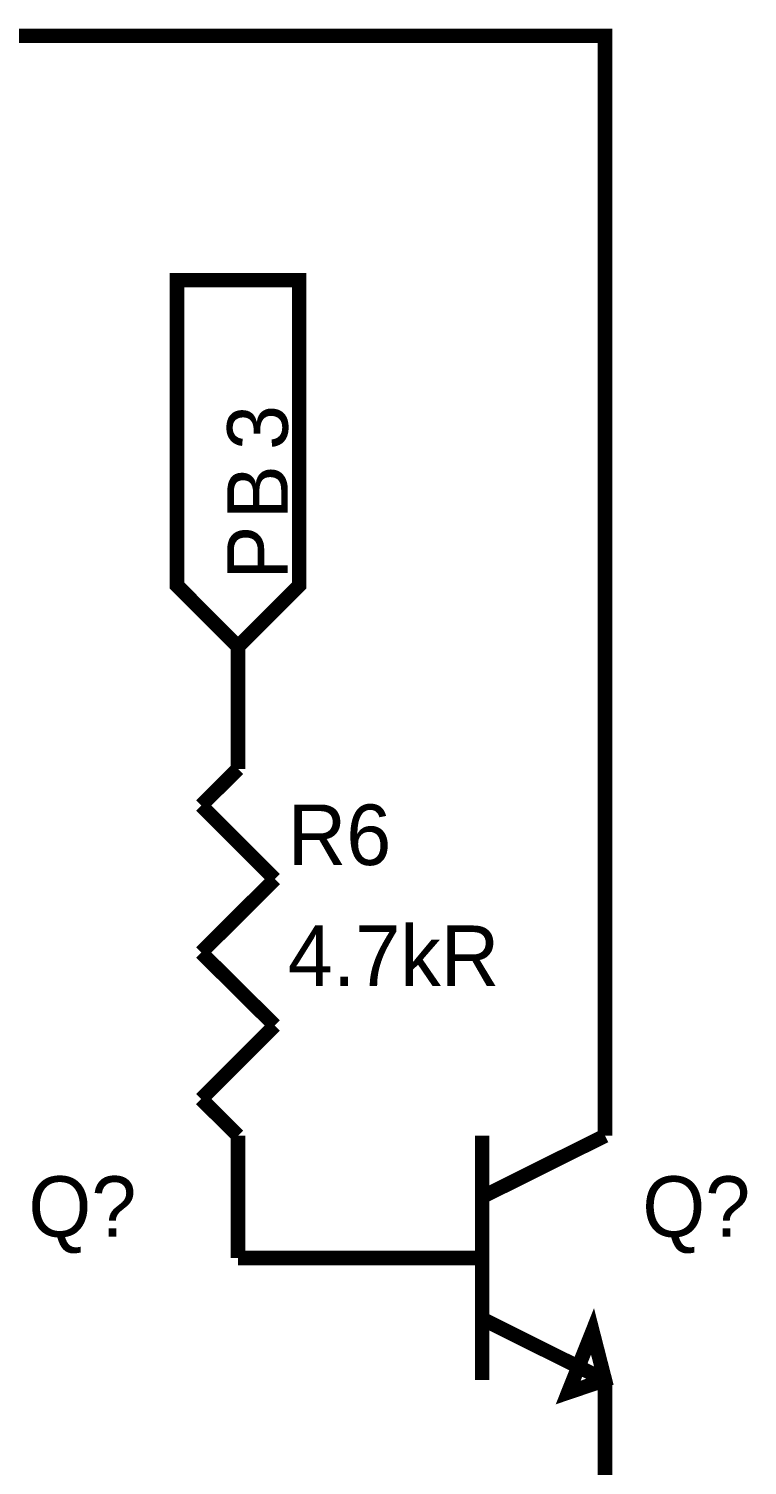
# Model space of a CAD drawing. Header units: inches. Extents: x 0 to 9.51, y -0.01 to 7.51.
# Drawn here: x 6.628 to 7.216, y 4.03 to 5.205 of the extents above; entities that cross this region are included whole.
import ezdxf

# ---------------------------------------------------------------- set-up
doc = ezdxf.new("R2010")
doc.units = ezdxf.units.IN
doc.header["$MEASUREMENT"] = 0
doc.layers.add('Sheet', color=255, linetype='Continuous')

msp = doc.modelspace()

# ---------------------------------------------------------------- linework, layer by layer
at = {"layer": 'Sheet'}
for points in [[(5.6002, 5.1996, 0.0118, 0.0118, 0), (6.0998, 5.1996, 0.0118, 0.0118, 0), (6.5998, 5.1996, 0.0118, 0.0118, 0), (7.0998, 5.1996, 0.0118, 0.0118, 0), (7.0998, 4.3996, 0.0118, 0.0118, 0)], [(6.7996, 4.5999, 0.0118, 0.0118, 0), (6.7996, 4.6999, 0.0118, 0.0118, 0)], [(6.7695, 4.5699, 0.0118, 0.0118, 0), (6.7996, 4.5999, 0.0118, 0.0118, 0)], [(6.8297, 4.5097, 0.0118, 0.0118, 0), (6.7695, 4.5699, 0.0118, 0.0118, 0)], [(6.7695, 4.4496, 0.0118, 0.0118, 0), (6.8297, 4.5097, 0.0118, 0.0118, 0)], [(6.8297, 4.3899, 0.0118, 0.0118, 0), (6.7695, 4.4496, 0.0118, 0.0118, 0)], [(7.0998, 4.2997, 0.0118, 0.0118, 0), (7.0998, 4.3996, 0.0118, 0.0118, 0)], [(6.7695, 4.3297, 0.0118, 0.0118, 0), (6.8297, 4.3899, 0.0118, 0.0118, 0)], [(6.7996, 4.2997, 0.0118, 0.0118, 0), (6.7695, 4.3297, 0.0118, 0.0118, 0)], [(6.7996, 4.2997, 0.0118, 0.0118, 0), (6.7996, 4.1997, 0.0118, 0.0118, 0)], [(6.9994, 4.2997, 0.0118, 0.0118, 0), (6.9994, 4.0998, 0.0118, 0.0118, 0)], [(7.0998, 4.2997, 0.0118, 0.0118, 0), (6.9994, 4.2497, 0.0118, 0.0118, 0)], [(6.7996, 4.1997, 0.0118, 0.0118, 0), (6.8995, 4.1997, 0.0118, 0.0118, 0)], [(6.9994, 4.1997, 0.0118, 0.0118, 0), (6.8995, 4.1997, 0.0118, 0.0118, 0)], [(6.9994, 4.1498, 0.0118, 0.0118, 0), (7.0998, 4.0998, 0.0118, 0.0118, 0)], [(7.0998, 4.0998, 0.0118, 0.0118, 0), (7.0998, 3.9999, 0.0118, 0.0118, 0)]]:
    msp.add_lwpolyline(points, format="xyseb", dxfattribs=at)
for points in [[(6.8496, 4.7499, 0.0118, 0.0118, 0), (6.7996, 4.6999, 0.0118, 0.0118, 0), (6.7497, 4.7499, 0.0118, 0.0118, 0), (6.7497, 4.9997, 0.0118, 0.0118, 0), (6.8496, 4.9997, 0.0118, 0.0118, 0), (6.8496, 4.7499, 0.0118, 0.0118, 0)], [(6.8496, 4.7499, 0.0039, 0.0039, 0), (6.7996, 4.6999, 0.0039, 0.0039, 0), (6.7497, 4.7499, 0.0039, 0.0039, 0), (6.7497, 4.9997, 0.0039, 0.0039, 0), (6.8496, 4.9997, 0.0039, 0.0039, 0), (6.8496, 4.7499, 0.0039, 0.0039, 0)], [(7.0998, 4.0998, 0.0118, 0.0118, 0), (7.0896, 4.1396, 0.0118, 0.0118, 0), (7.0697, 4.0896, 0.0118, 0.0118, 0), (7.0998, 4.0998, 0.0118, 0.0118, 0)], [(7.0998, 4.0998, 0.0039, 0.0039, 0), (7.0896, 4.1396, 0.0039, 0.0039, 0), (7.0697, 4.0896, 0.0039, 0.0039, 0), (7.0998, 4.0998, 0.0039, 0.0039, 0)]]:
    msp.add_lwpolyline(points, format="xyseb", close=True, dxfattribs=at)

# ---------------------------------------------------------------- texts
for s, p in [('3', (6.8403, 4.8608)), ('B', (6.8403, 4.8042)), ('P', (6.8403, 4.7547))]:
    msp.add_text(s, height=0.0495, rotation=90, dxfattribs=at).set_placement(p)
for s, p in [('R6', (6.8403, 4.5212)), ('4.7kR', (6.8403, 4.4222)), ('Q?', (6.6281, 4.217)), ('Q?', (7.1303, 4.217))]:
    msp.add_text(s, height=0.04953, dxfattribs=at).set_placement(p)

doc.saveas('drawing.dxf')
